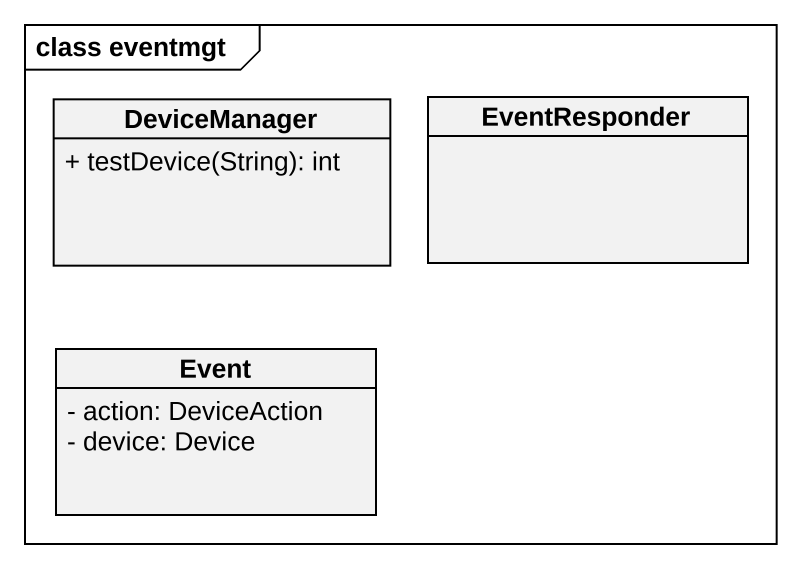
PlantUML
@startuml
mainframe class eventmgt
hide circle
hide empty members
skinparam classAttributeIconSize 0
class DeviceManager {
  + testDevice(String): int
}
class EventResponder
class Event {
  - action: DeviceAction
  - device: Device
}
@enduml
